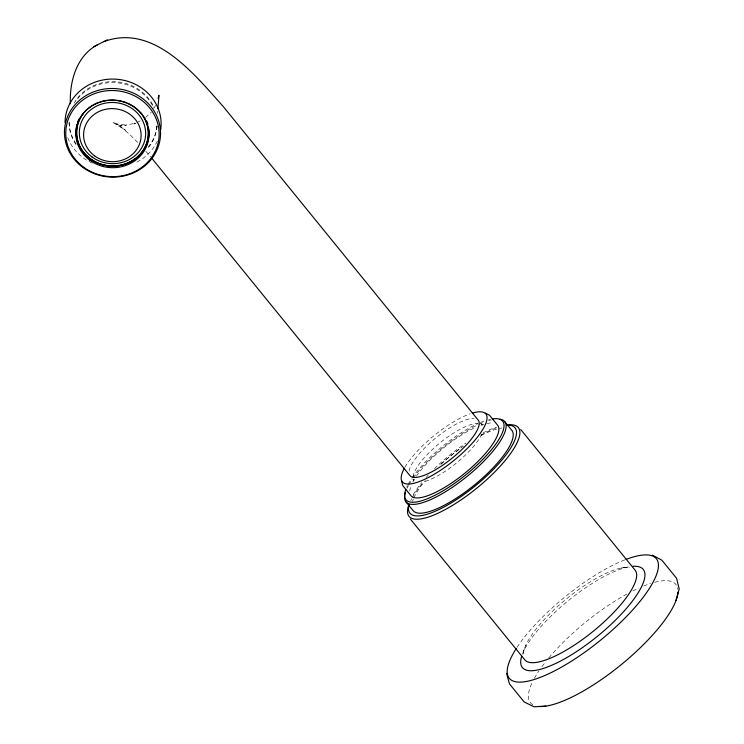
<?xml version="1.0" encoding="UTF-8"?>
<svg xmlns="http://www.w3.org/2000/svg" width="744" height="744" viewBox="0 0 744 744"><rect width="100%" height="100%" fill="white"/><g stroke="black" fill="none" stroke-linecap="round" stroke-linejoin="round"><path stroke-width="0.56" stroke-dasharray="3.72 2.79" d="M156.649 129.112L156.845 125.922M157.616 113.367L157.756 111.051M523.311 651.967L525.627 645.55M155.598 105.481L153.831 108.289A43.998 40.557 3.5 0 0 116.864 82.733A43.998 40.557 3.5 0 0 75.758 101.314M145.573 117.487L151.33 112.251M135.975 122.993L133.985 123.997L135.668 123.141L124.797 125.308L127.001 125.048L116.092 124.202L122.165 125.745L112.474 122.128L125.569 130.321L118.715 124.945L130.107 134.841L138.477 143.267M136.97 122.49L140.616 120.649M621.221 567.998L628.01 567.03M145.852 151.32L150.762 157.003M480.996 423.55L482.354 425.224A43.998 13.001 -39.1 0 0 479.099 423.531M412.66 478.987L414.027 480.661A43.998 13.001 -39.1 0 1 413.264 479.089M654.701 582.292A93.744 27.705 -39.1 0 1 677.942 589.62M532.778 704.717A93.744 27.705 -39.1 0 1 532.397 682.071M534.406 678.23A93.744 27.705 -39.1 0 1 538.833 671.06M541.93 666.661A93.744 27.705 -39.1 0 1 545.231 662.327M548.83 657.891A93.744 27.705 -39.1 0 1 626.755 594.121M632.865 590.913A93.744 27.705 -39.1 0 1 638.761 588.104M643.681 586.002A93.744 27.705 -39.1 0 1 650.479 583.529M517.034 647.336A94.767 28.002 -39.1 0 1 624.904 559.832M522.381 654.236A77.841 23.008 -39.1 0 1 568.518 600.482A77.841 23.008 -39.1 0 1 630.401 566.603M523.264 653.995A71.071 21.009 -39.1 0 1 566.9 598.539A71.071 21.009 -39.1 0 1 629.889 567.495M410.707 500.507A70.392 20.804 -39.1 0 1 411.655 498.685M412.185 497.745A70.392 20.804 -39.1 0 1 423.559 481.917M441.173 463.912A70.392 20.804 -39.1 0 1 463.531 446.047M480.903 435.119A70.392 20.804 -39.1 0 1 496.527 427.819M413.199 494.788A67.685 20.004 -39.1 0 1 421.662 482.698M426.107 477.471A67.685 20.004 -39.1 0 1 428.246 475.118M434.422 468.757A67.685 20.004 -39.1 0 1 465.939 443.052M483.098 432.859A67.685 20.004 -39.1 0 1 496.601 427.13M412.511 501.344A63.631 18.805 -39.1 0 1 413.329 499.047M413.831 497.848A63.631 18.805 -39.1 0 1 425.317 480.503M440.755 464.433A63.631 18.805 -39.1 0 1 461.327 447.739M481.229 435.445A63.631 18.805 -39.1 0 1 497.559 428.851M499.419 428.423A63.631 18.805 -39.1 0 1 501.912 427.995M407.089 488.204A63.631 18.805 -39.1 0 1 408.484 485.497M409.014 484.549A63.631 18.805 -39.1 0 1 412.13 479.648M413.329 477.946A63.631 18.805 -39.1 0 1 478.15 424.666M479.136 424.21A63.631 18.805 -39.1 0 1 484.223 422.081M488.445 420.63A63.631 18.805 -39.1 0 1 491.366 419.839M406.708 487.227A62.273 18.405 -39.1 0 1 407.517 485.525M407.972 484.642A62.273 18.405 -39.1 0 1 411.367 478.987M412.027 478.011A62.273 18.405 -39.1 0 1 477.611 423.755M480.419 422.527A62.273 18.405 -39.1 0 1 484.688 420.899M488.65 419.709A62.273 18.405 -39.1 0 1 490.473 419.281M409.767 491.105A55.846 16.508 -39.1 0 1 411.116 485.693M412.901 481.87A55.846 16.508 -39.1 0 1 414.501 479.099M416.398 476.197A55.846 16.508 -39.1 0 1 475.909 427.223M480.931 425.205A55.846 16.508 -39.1 0 1 483.963 424.229M486.743 423.531A55.846 16.508 -39.1 0 1 492.593 423.029M404.941 467.232A53.81 15.903 -39.1 0 1 470.143 413.813M409.116 471.138A43.998 13.001 -39.1 0 1 436.031 437.732A43.998 13.001 -39.1 0 1 474.114 418.416M481.824 434.031A43.998 13.001 -39.1 0 1 422.639 482.038M413.097 477.081A43.998 13.001 -39.1 0 1 439.23 443.48A43.998 13.001 -39.1 0 1 478.197 423.429M156.993 125.95A43.998 40.557 3.5 0 1 147.777 148.372M76.028 144.624A43.998 40.557 3.5 0 1 69.127 121.346M156.965 126.099A43.998 40.557 3.5 0 1 147.833 147.452M76.083 143.713A43.998 40.557 3.5 0 1 69.155 121.495M74.093 103.165A43.998 40.557 3.5 0 1 115.19 81.691A43.998 40.557 3.5 0 1 153.906 107.331M157.319 141.044A48.062 44.305 3.5 0 1 136.282 162.397M92.284 163.141A48.062 44.305 3.5 0 1 67.034 135.641"/><path stroke-width="1.12" d="M70.345 103.686C69.517 81.524 76.455 55.967 97.371 44.863M157.895 108.745L158.983 95.353L158.063 98.478M675.961 600.492L679.188 588.997L676.566 578.255L661.881 560.195L652.274 555.089M103.723 41.673C153.562 22.98 194.184 74.019 223.321 106.625L478.28 420.202A43.998 13.001 -39.1 0 1 452.185 458.118A43.998 13.001 -39.1 0 1 409.944 475.639L151.469 157.849M93.781 46.686L107.275 39.86M545.771 706.112L533.969 706.8L524.129 701.918L509.445 683.857L506.552 673.301M485.386 413.106L489.515 415.254L497.68 425.289A55.846 16.508 -39.1 0 1 464.563 473.407A55.846 16.508 -39.1 0 1 410.939 495.653L402.783 485.618L401.611 481.07M520.726 429.493L635.144 570.23A71.071 21.009 -39.1 0 1 592.996 631.461A71.071 21.009 -39.1 0 1 524.762 659.779L410.335 519.042M504.739 421.634L511.881 430.423A63.631 18.805 -39.1 0 1 474.151 485.237A63.631 18.805 -39.1 0 1 413.06 510.589L405.917 501.809M677.979 592.178A93.744 27.705 -39.1 0 1 622.3 663.769A93.744 27.705 -39.1 0 1 539.27 706.484M626.067 559.376A94.767 28.002 -39.1 0 1 646.396 592.903A94.767 28.002 -39.1 0 1 544.273 675.747A94.767 28.002 -39.1 0 1 516.355 648.387M632.651 566.342A77.841 23.008 -39.1 0 1 597.097 636.548A77.841 23.008 -39.1 0 1 521.637 656.394M506.999 425.019A70.392 20.804 -39.1 0 1 476.616 488.315A70.392 20.804 -39.1 0 1 408.949 504.562M507.296 425.066A67.685 20.004 -39.1 0 1 474.895 486.185A67.685 20.004 -39.1 0 1 408.893 504.897M500.033 419.188A63.631 18.805 -39.1 0 1 463.279 479.415A63.631 18.805 -39.1 0 1 405.368 492.565M492.909 418.863A62.273 18.405 -39.1 0 1 465.744 474.895A62.273 18.405 -39.1 0 1 405.778 489.552M472.328 413.106A53.81 15.903 -39.1 0 1 479.359 434.58A53.81 15.903 -39.1 0 1 423.578 479.834A53.81 15.903 -39.1 0 1 404.383 468.227M65.026 122.611A48.062 44.305 3.5 0 1 116.566 79.217A48.062 44.305 3.5 0 1 160.657 129.93M148.772 128.721A36.549 33.694 3.5 0 1 110.447 166.172A36.549 33.694 3.5 0 1 76.985 124.322M77.627 122.193A36.549 33.694 3.5 0 1 78.855 119.105M146.8 121.207A36.549 33.694 3.5 0 1 147.879 124.388M148.084 129.056A35.87 33.071 3.5 0 1 108.578 165.652M106.522 165.373A35.87 33.071 3.5 0 1 99.482 163.513M98.524 163.141A35.87 33.071 3.5 0 1 83.505 113.06M141.109 113.125A35.87 33.071 3.5 0 1 142.457 114.901M143.685 116.761A35.87 33.071 3.5 0 1 144.782 118.696M145.731 120.677A35.87 33.071 3.5 0 1 147.926 127.987M127.512 103.174A35.87 33.071 3.5 0 1 140.281 154.213A35.87 33.071 3.5 0 1 83.626 152.455A35.87 33.071 3.5 0 1 98.999 102.291M100.087 101.909A35.87 33.071 3.5 0 1 126.452 102.728M82.965 167.493A48.062 44.305 3.5 0 0 160.081 139.351A48.062 44.305 3.5 0 0 94.442 91.568A48.062 44.305 3.5 0 0 82.965 167.493M83.746 167.298A46.705 43.059 3.5 0 0 158.686 139.956A46.705 43.059 3.5 0 0 94.897 93.521A46.705 43.059 3.5 0 0 83.746 167.298M89.959 160.36A36.549 33.694 3.5 0 0 148.614 138.961A36.549 33.694 3.5 0 0 98.692 102.626A36.549 33.694 3.5 0 0 89.959 160.36M92.098 157.003A33.164 30.578 3.5 0 0 145.322 137.584A33.164 30.578 3.5 0 0 100.022 104.606A33.164 30.578 3.5 0 0 92.098 157.003M94.674 155.924A28.765 26.524 3.5 0 0 140.83 139.082A28.765 26.524 3.5 0 0 101.537 110.475A28.765 26.524 3.5 0 0 94.674 155.924"/></g></svg>
